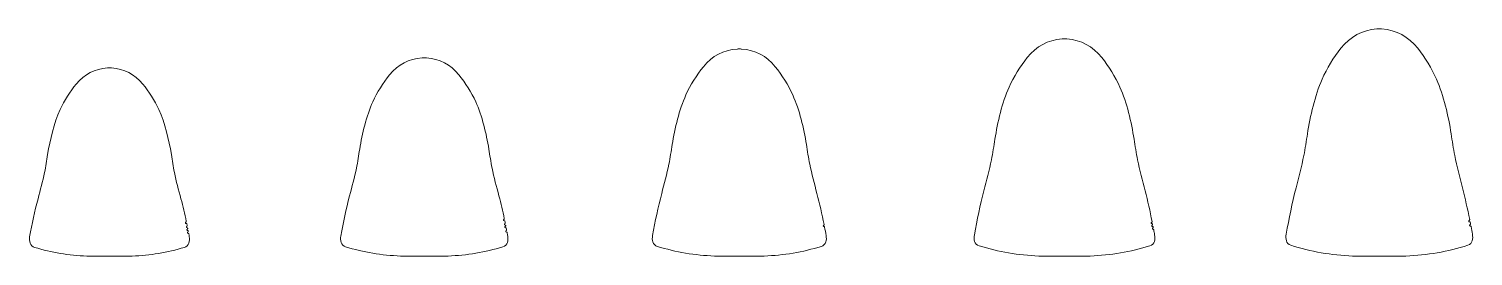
# Model space of a CAD drawing. Header units: millimetres. Extents: x -1130 to 1166, y 164 to 525.
import ezdxf

# ---------------------------------------------------------------- set-up
doc = ezdxf.new("R2010")
doc.units = ezdxf.units.MM
doc.header["$MEASUREMENT"] = 0
doc.layers.add('Camada 1', color=7, linetype='Continuous')

msp = doc.modelspace()

# ---------------------------------------------------------------- linework, layer by layer
at = {"layer": 'Camada 1', "lineweight": 9}
for points, knots in [([(652.285, 180.077), (636.8487, 175.3491), (621.3378, 171.4376), (605.4098, 168.7597), (589.5018, 166.0852), (573.4975, 164.6701), (557.4002, 163.785), (557.1989, 163.7739), (556.9974, 163.7684), (556.7957, 163.7684), (529.8852, 163.7684), (502.9748, 163.7684), (476.0643, 163.7684), (475.8627, 163.7684), (475.6611, 163.7739), (475.4598, 163.785), (459.3625, 164.6701), (443.3583, 166.0852), (427.4503, 168.7597), (411.5224, 171.4375), (396.0115, 175.349), (380.5752, 180.0769), (372.9427, 182.4147), (372.019, 190.8822), (373.2066, 197.6029), (377.3852, 221.2504), (382.3165, 244.5126), (388.3604, 267.7577), (392.5929, 284.0362), (396.9731, 300.1526), (400.2777, 316.6607), (402.4749, 327.6366), (404.0333, 338.6639), (405.7985, 349.7095), (410.0815, 376.5104), (417.2745, 407.609), (428.383, 432.3745), (435.6993, 448.6853), (445.993, 465.5481), (457.2817, 479.4088), (471.7714, 497.1997), (489.8592, 507.3075), (512.8823, 508.8655), (512.9689, 508.8713), (513.0556, 508.8762), (513.1423, 508.88), (513.1916, 508.8823), (513.24, 508.8845), (513.2883, 508.8866), (514.6878, 508.9527), (518.172, 508.9527), (519.5717, 508.8866), (519.6199, 508.8845), (519.6684, 508.8823), (519.7176, 508.88), (519.8044, 508.8762), (519.891, 508.8713), (519.9777, 508.8655), (543.0009, 507.3075), (561.0885, 497.1998), (575.5783, 479.4088), (586.867, 465.5481), (597.1607, 448.6853), (604.477, 432.3745), (615.5855, 407.609), (622.7785, 376.5104), (627.0615, 349.7095), (628.8267, 338.6639), (630.3851, 327.6366), (632.5823, 316.6607), (635.8869, 300.1526), (640.2671, 284.0362), (644.4996, 267.7577), (648.7391, 251.4525), (652.4312, 235.1388), (655.6999, 218.6896), (655.7717, 218.3282), (655.6534, 217.9823), (655.3755, 217.7404), (655.3755, 217.7404), (654.7112, 217.1622), (654.7112, 217.1622), (654.7112, 217.1622), (654.711, 217.162), (654.711, 217.162), (654.4341, 216.9209), (654.3158, 216.5767), (654.3861, 216.2163), (654.4564, 215.856), (654.6954, 215.5814), (655.0426, 215.4621), (655.0426, 215.4621), (655.0428, 215.462), (655.0428, 215.462), (655.0428, 215.462), (655.8816, 215.1738), (655.8816, 215.1738), (656.2292, 215.0544), (656.4684, 214.7793), (656.5384, 214.4185), (656.5384, 214.4185), (656.5599, 214.3074), (656.5599, 214.3074), (656.6297, 213.9473), (656.5114, 213.6035), (656.2347, 213.3627), (656.2347, 213.3627), (655.5658, 212.7805), (655.5658, 212.7805), (655.5658, 212.7805), (655.5657, 212.7804), (655.5657, 212.7804), (655.2888, 212.5393), (655.1705, 212.195), (655.2408, 211.8347), (655.3111, 211.4743), (655.5501, 211.1997), (655.8973, 211.0804), (655.8973, 211.0804), (655.8974, 211.0804), (655.8974, 211.0804), (655.8974, 211.0804), (656.7205, 210.7975), (656.7205, 210.7975), (657.0696, 210.6775), (657.3095, 210.4004), (657.3781, 210.0377), (657.3781, 210.0377), (657.4023, 209.91), (657.4023, 209.91), (657.4702, 209.5512), (657.3518, 209.2096), (657.0763, 208.9698), (657.0763, 208.9698), (656.4204, 208.3989), (656.4204, 208.3989), (656.4204, 208.3989), (656.4203, 208.3988), (656.4203, 208.3988), (656.1433, 208.1577), (656.025, 207.8135), (656.0953, 207.4531), (656.1655, 207.0927), (656.4045, 206.8181), (656.7518, 206.6988), (656.7518, 206.6988), (656.752, 206.6987), (656.752, 206.6987), (656.752, 206.6987), (657.538, 206.4286), (657.538, 206.4286), (657.8885, 206.3082), (658.129, 206.0291), (658.1964, 205.6646), (658.6922, 202.9821), (659.1777, 200.295), (659.6534, 197.6029), (660.8791, 190.6687), (660.2163, 182.5063), (652.285, 180.077)], [0, 0, 0, 0, 0.018867925, 0.018867925, 0.018867925, 0.037735849, 0.037735849, 0.037735849, 0.056603774, 0.056603774, 0.056603774, 0.075471698, 0.075471698, 0.075471698, 0.094339623, 0.094339623, 0.094339623, 0.113207547, 0.113207547, 0.113207547, 0.132075472, 0.132075472, 0.132075472, 0.150943396, 0.150943396, 0.150943396, 0.169811321, 0.169811321, 0.169811321, 0.188679245, 0.188679245, 0.188679245, 0.20754717, 0.20754717, 0.20754717, 0.226415094, 0.226415094, 0.226415094, 0.245283019, 0.245283019, 0.245283019, 0.264150943, 0.264150943, 0.264150943, 0.283018868, 0.283018868, 0.283018868, 0.301886792, 0.301886792, 0.301886792, 0.320754717, 0.320754717, 0.320754717, 0.339622642, 0.339622642, 0.339622642, 0.358490566, 0.358490566, 0.358490566, 0.377358491, 0.377358491, 0.377358491, 0.396226415, 0.396226415, 0.396226415, 0.41509434, 0.41509434, 0.41509434, 0.433962264, 0.433962264, 0.433962264, 0.452830189, 0.452830189, 0.452830189, 0.471698113, 0.471698113, 0.471698113, 0.490566038, 0.490566038, 0.490566038, 0.509433962, 0.509433962, 0.509433962, 0.528301887, 0.528301887, 0.528301887, 0.547169811, 0.547169811, 0.547169811, 0.566037736, 0.566037736, 0.566037736, 0.58490566, 0.58490566, 0.58490566, 0.603773585, 0.603773585, 0.603773585, 0.622641509, 0.622641509, 0.622641509, 0.641509434, 0.641509434, 0.641509434, 0.660377358, 0.660377358, 0.660377358, 0.679245283, 0.679245283, 0.679245283, 0.698113208, 0.698113208, 0.698113208, 0.716981132, 0.716981132, 0.716981132, 0.735849057, 0.735849057, 0.735849057, 0.754716981, 0.754716981, 0.754716981, 0.773584906, 0.773584906, 0.773584906, 0.79245283, 0.79245283, 0.79245283, 0.811320755, 0.811320755, 0.811320755, 0.830188679, 0.830188679, 0.830188679, 0.849056604, 0.849056604, 0.849056604, 0.867924528, 0.867924528, 0.867924528, 0.886792453, 0.886792453, 0.886792453, 0.905660377, 0.905660377, 0.905660377, 0.924528302, 0.924528302, 0.924528302, 0.943396226, 0.943396226, 0.943396226, 0.962264151, 0.962264151, 0.962264151, 0.981132075, 0.981132075, 0.981132075, 1, 1, 1, 1]), ([(1157.6241, 180.9114), (1141.6271, 175.9431), (1125.5502, 171.8292), (1109.03, 169.0123), (1092.5445, 166.2014), (1075.9574, 164.7148), (1059.2703, 163.7854), (1059.0665, 163.774), (1058.8626, 163.7684), (1058.6585, 163.7684), (1030.7887, 163.7684), (1002.9189, 163.7684), (975.0491, 163.7684), (974.845, 163.7684), (974.6411, 163.774), (974.4373, 163.7854), (957.7502, 164.7147), (941.1631, 166.2013), (924.6777, 169.0123), (908.1575, 171.8292), (892.0806, 175.9431), (876.0836, 180.9114), (868.2626, 183.3404), (867.6875, 191.8586), (868.8703, 198.64), (873.1951, 223.4342), (878.3001, 247.8337), (884.5585, 272.2161), (888.9449, 289.3053), (893.4843, 306.2274), (896.9078, 323.5519), (899.185, 335.0753), (900.8004, 346.6509), (902.6296, 358.2456), (907.0556, 386.3012), (914.4761, 418.8498), (925.9756, 444.8195), (933.5252, 461.8689), (944.1522, 479.5172), (955.8348, 494.0475), (970.7203, 512.5616), (989.3471, 523.1838), (1013.1955, 524.8185), (1013.2826, 524.8245), (1013.3697, 524.8293), (1013.4569, 524.8332), (1013.5158, 524.836), (1013.5738, 524.8387), (1013.6315, 524.8412), (1015.0372, 524.9085), (1018.6705, 524.9085), (1020.0762, 524.8412), (1020.1339, 524.8387), (1020.1918, 524.836), (1020.2507, 524.8332), (1020.3379, 524.8293), (1020.425, 524.8245), (1020.512, 524.8185), (1044.3605, 523.1838), (1062.9873, 512.5616), (1077.8728, 494.0475), (1089.5554, 479.5171), (1100.1824, 461.8689), (1107.732, 444.8195), (1119.2315, 418.8498), (1126.652, 386.3012), (1131.078, 358.2456), (1132.9072, 346.6509), (1134.5226, 335.0753), (1136.7998, 323.5519), (1140.2233, 306.2274), (1144.7628, 289.3053), (1149.1491, 272.216), (1153.454, 255.4441), (1157.2133, 238.664), (1160.5481, 221.753), (1160.6194, 221.3915), (1160.5007, 221.0456), (1160.2223, 220.8041), (1160.2223, 220.8041), (1159.5366, 220.2093), (1159.5366, 220.2093), (1159.2593, 219.9687), (1159.1404, 219.6246), (1159.2101, 219.2641), (1159.2798, 218.9037), (1159.5183, 218.6287), (1159.8653, 218.5088), (1159.8653, 218.5088), (1160.731, 218.2097), (1160.731, 218.2097), (1161.0782, 218.0897), (1161.3168, 217.8145), (1161.3863, 217.4538), (1161.5473, 216.6181), (1161.7074, 215.7821), (1161.8664, 214.9458), (1161.9348, 214.5861), (1161.8159, 214.2435), (1161.5393, 214.0036), (1161.5393, 214.0036), (1160.8515, 213.4069), (1160.8515, 213.4069), (1160.5741, 213.1663), (1160.4553, 212.8222), (1160.525, 212.4617), (1160.5947, 212.1012), (1160.8332, 211.8262), (1161.1803, 211.7063), (1161.1803, 211.7063), (1162.0168, 211.4173), (1162.0168, 211.4173), (1162.3662, 211.2966), (1162.6058, 211.0184), (1162.6734, 210.6549), (1163.4163, 206.6594), (1164.137, 202.6548), (1164.8373, 198.64), (1166.0202, 191.8586), (1165.4451, 183.3404), (1157.6241, 180.9114)], [0, 0, 0, 0, 0.025, 0.025, 0.025, 0.05, 0.05, 0.05, 0.075, 0.075, 0.075, 0.1, 0.1, 0.1, 0.125, 0.125, 0.125, 0.15, 0.15, 0.15, 0.175, 0.175, 0.175, 0.2, 0.2, 0.2, 0.225, 0.225, 0.225, 0.25, 0.25, 0.25, 0.275, 0.275, 0.275, 0.3, 0.3, 0.3, 0.325, 0.325, 0.325, 0.35, 0.35, 0.35, 0.375, 0.375, 0.375, 0.4, 0.4, 0.4, 0.425, 0.425, 0.425, 0.45, 0.45, 0.45, 0.475, 0.475, 0.475, 0.5, 0.5, 0.5, 0.525, 0.525, 0.525, 0.55, 0.55, 0.55, 0.575, 0.575, 0.575, 0.6, 0.6, 0.6, 0.625, 0.625, 0.625, 0.65, 0.65, 0.65, 0.675, 0.675, 0.675, 0.7, 0.7, 0.7, 0.725, 0.725, 0.725, 0.75, 0.75, 0.75, 0.775, 0.775, 0.775, 0.8, 0.8, 0.8, 0.825, 0.825, 0.825, 0.85, 0.85, 0.85, 0.875, 0.875, 0.875, 0.9, 0.9, 0.9, 0.925, 0.925, 0.925, 0.95, 0.95, 0.95, 0.975, 0.975, 0.975, 1, 1, 1, 1]), ([(-882.6811, 177.6864), (-896.204, 173.6497), (-909.7893, 170.3182), (-923.722, 168.0366), (-937.6636, 165.7536), (-951.6865, 164.5428), (-965.7854, 163.7842), (-965.9824, 163.7736), (-966.1795, 163.7684), (-966.3768, 163.7684), (-990.0043, 163.7684), (-1013.6319, 163.7684), (-1037.2594, 163.7684), (-1037.4567, 163.7684), (-1037.6538, 163.7736), (-1037.8508, 163.7842), (-1051.9497, 164.5427), (-1065.9727, 165.7536), (-1079.9143, 168.0366), (-1093.8471, 170.3182), (-1107.4323, 173.6497), (-1120.9552, 177.6864), (-1128.1278, 179.8275), (-1129.9499, 188.013), (-1128.7589, 194.6027), (-1125.0836, 214.9405), (-1120.7488, 234.9345), (-1115.4391, 254.9118), (-1111.7308, 268.8639), (-1107.8926, 282.6734), (-1104.9956, 296.8306), (-1103.0709, 306.2361), (-1101.7059, 315.6889), (-1100.1593, 325.157), (-1096.3492, 348.4811), (-1090.0594, 375.0764), (-1080.2082, 396.5612), (-1073.6931, 410.7703), (-1064.6337, 425.2704), (-1054.6315, 437.2846), (-1041.6141, 452.9206), (-1025.3991, 461.671), (-1005.0021, 463.0217), (-1004.9177, 463.0273), (-1004.8332, 463.0319), (-1004.7487, 463.0355), (-1004.7262, 463.0366), (-1004.7039, 463.0376), (-1004.6818, 463.0385), (-1004.6461, 463.0401), (-1004.6103, 463.0416), (-1004.5746, 463.0429), (-1004.5746, 463.0429), (-1004.5321, 463.0447), (-1004.5321, 463.0447), (-1004.5321, 463.0447), (-1004.5214, 463.0447), (-1004.5214, 463.0447), (-1003.0784, 463.09), (-1000.5579, 463.09), (-999.1149, 463.0447), (-999.1149, 463.0447), (-999.1072, 463.0447), (-999.1072, 463.0447), (-999.1072, 463.0447), (-999.0777, 463.0435), (-999.0777, 463.0435), (-999.0366, 463.042), (-998.9955, 463.0404), (-998.9544, 463.0385), (-998.9323, 463.0376), (-998.9101, 463.0366), (-998.8876, 463.0355), (-998.803, 463.0319), (-998.7185, 463.0273), (-998.634, 463.0217), (-978.2371, 461.671), (-962.0221, 452.9206), (-949.0047, 437.2846), (-939.0024, 425.2704), (-929.9431, 410.7703), (-923.428, 396.5612), (-913.5768, 375.0764), (-907.287, 348.4811), (-903.4769, 325.157), (-901.9303, 315.6889), (-900.5653, 306.2361), (-898.6406, 296.8306), (-895.7436, 282.6734), (-891.9054, 268.8639), (-888.1971, 254.9118), (-885.0276, 242.9869), (-882.2056, 231.0561), (-879.6638, 219.0498), (-879.5868, 218.6862), (-879.7036, 218.3355), (-879.9831, 218.0906), (-879.9831, 218.0906), (-880.6624, 217.4953), (-880.6624, 217.4953), (-880.6624, 217.4953), (-880.6624, 217.4953), (-880.6624, 217.4953), (-880.9386, 217.2533), (-881.0557, 216.9086), (-880.9841, 216.5484), (-880.9126, 216.1883), (-880.6727, 215.9145), (-880.325, 215.7964), (-880.325, 215.7964), (-880.325, 215.7964), (-880.325, 215.7964), (-880.325, 215.7964), (-879.4225, 215.4896), (-879.4225, 215.4896), (-879.0772, 215.3722), (-878.8384, 215.1017), (-878.7649, 214.7445), (-878.5965, 213.9265), (-878.4292, 213.1079), (-878.2633, 212.289), (-878.1901, 211.9278), (-878.3071, 211.5812), (-878.5843, 211.3383), (-878.5843, 211.3383), (-879.313, 210.6997), (-879.313, 210.6997), (-879.313, 210.6997), (-879.3131, 210.6996), (-879.3131, 210.6996), (-879.5892, 210.4576), (-879.7063, 210.1129), (-879.6348, 209.7528), (-879.5633, 209.3927), (-879.3234, 209.1189), (-878.9757, 209.0008), (-878.9757, 209.0008), (-878.9755, 209.0007), (-878.9755, 209.0007), (-878.9755, 209.0007), (-878.0526, 208.687), (-878.0526, 208.687), (-877.7043, 208.5686), (-877.464, 208.294), (-877.3931, 207.933), (-877.3916, 207.9249), (-877.3899, 207.9167), (-877.3883, 207.9085), (-877.3175, 207.5488), (-877.4348, 207.2049), (-877.7105, 206.9633), (-877.7105, 206.9633), (-878.4435, 206.321), (-878.4435, 206.321), (-878.7194, 206.0792), (-878.8366, 205.735), (-878.7655, 205.3751), (-878.7655, 205.3747), (-878.7653, 205.3744), (-878.7653, 205.3741), (-878.6938, 205.0141), (-878.4539, 204.7402), (-878.1062, 204.6221), (-878.1062, 204.6221), (-878.1061, 204.622), (-878.1061, 204.622), (-878.1061, 204.622), (-877.2037, 204.3153), (-877.2037, 204.3153), (-876.8538, 204.1964), (-876.6128, 203.9196), (-876.5433, 203.5566), (-876.5433, 203.5566), (-876.5344, 203.5102), (-876.5344, 203.5102), (-876.4658, 203.1519), (-876.5831, 202.8105), (-876.8575, 202.5701), (-876.8575, 202.5701), (-877.5739, 201.9423), (-877.5739, 201.9423), (-877.5739, 201.9423), (-877.574, 201.9422), (-877.574, 201.9422), (-877.8502, 201.7002), (-877.9673, 201.3555), (-877.8958, 200.9954), (-877.8242, 200.6352), (-877.5843, 200.3614), (-877.2367, 200.2433), (-877.2367, 200.2433), (-877.2366, 200.2433), (-877.2366, 200.2433), (-877.2366, 200.2433), (-876.3798, 199.9522), (-876.3798, 199.9522), (-876.0281, 199.8327), (-875.7865, 199.5534), (-875.7185, 199.1883), (-875.4344, 197.6616), (-875.1538, 196.1332), (-874.8773, 194.6027), (-873.6833, 187.9951), (-875.5123, 179.8264), (-882.6811, 177.6864)], [0, 0, 0, 0, 0.014705882, 0.014705882, 0.014705882, 0.029411765, 0.029411765, 0.029411765, 0.044117647, 0.044117647, 0.044117647, 0.058823529, 0.058823529, 0.058823529, 0.073529412, 0.073529412, 0.073529412, 0.088235294, 0.088235294, 0.088235294, 0.102941176, 0.102941176, 0.102941176, 0.117647059, 0.117647059, 0.117647059, 0.132352941, 0.132352941, 0.132352941, 0.147058824, 0.147058824, 0.147058824, 0.161764706, 0.161764706, 0.161764706, 0.176470588, 0.176470588, 0.176470588, 0.191176471, 0.191176471, 0.191176471, 0.205882353, 0.205882353, 0.205882353, 0.220588235, 0.220588235, 0.220588235, 0.235294118, 0.235294118, 0.235294118, 0.25, 0.25, 0.25, 0.264705882, 0.264705882, 0.264705882, 0.279411765, 0.279411765, 0.279411765, 0.294117647, 0.294117647, 0.294117647, 0.308823529, 0.308823529, 0.308823529, 0.323529412, 0.323529412, 0.323529412, 0.338235294, 0.338235294, 0.338235294, 0.352941176, 0.352941176, 0.352941176, 0.367647059, 0.367647059, 0.367647059, 0.382352941, 0.382352941, 0.382352941, 0.397058824, 0.397058824, 0.397058824, 0.411764706, 0.411764706, 0.411764706, 0.426470588, 0.426470588, 0.426470588, 0.441176471, 0.441176471, 0.441176471, 0.455882353, 0.455882353, 0.455882353, 0.470588235, 0.470588235, 0.470588235, 0.485294118, 0.485294118, 0.485294118, 0.5, 0.5, 0.5, 0.514705882, 0.514705882, 0.514705882, 0.529411765, 0.529411765, 0.529411765, 0.544117647, 0.544117647, 0.544117647, 0.558823529, 0.558823529, 0.558823529, 0.573529412, 0.573529412, 0.573529412, 0.588235294, 0.588235294, 0.588235294, 0.602941176, 0.602941176, 0.602941176, 0.617647059, 0.617647059, 0.617647059, 0.632352941, 0.632352941, 0.632352941, 0.647058824, 0.647058824, 0.647058824, 0.661764706, 0.661764706, 0.661764706, 0.676470588, 0.676470588, 0.676470588, 0.691176471, 0.691176471, 0.691176471, 0.705882353, 0.705882353, 0.705882353, 0.720588235, 0.720588235, 0.720588235, 0.735294118, 0.735294118, 0.735294118, 0.75, 0.75, 0.75, 0.764705882, 0.764705882, 0.764705882, 0.779411765, 0.779411765, 0.779411765, 0.794117647, 0.794117647, 0.794117647, 0.808823529, 0.808823529, 0.808823529, 0.823529412, 0.823529412, 0.823529412, 0.838235294, 0.838235294, 0.838235294, 0.852941176, 0.852941176, 0.852941176, 0.867647059, 0.867647059, 0.867647059, 0.882352941, 0.882352941, 0.882352941, 0.897058824, 0.897058824, 0.897058824, 0.911764706, 0.911764706, 0.911764706, 0.926470588, 0.926470588, 0.926470588, 0.941176471, 0.941176471, 0.941176471, 0.955882353, 0.955882353, 0.955882353, 0.970588235, 0.970588235, 0.970588235, 0.985294118, 0.985294118, 0.985294118, 1, 1, 1, 1]), ([(-376.352, 178.5158), (-390.5506, 174.2391), (-404.8157, 170.7064), (-419.4522, 168.2875), (-434.0883, 165.8685), (-448.811, 164.5868), (-463.6154, 163.7845), (-463.8139, 163.7737), (-464.0126, 163.7684), (-464.2114, 163.7684), (-489, 163.7684), (-513.7886, 163.7684), (-538.5772, 163.7684), (-538.776, 163.7684), (-538.9747, 163.7737), (-539.1732, 163.7845), (-553.9776, 164.5868), (-568.7003, 165.8685), (-583.3365, 168.2875), (-597.9731, 170.7065), (-612.2382, 174.2392), (-626.4369, 178.5159), (-633.653, 180.6896), (-635.2733, 189.0683), (-634.0937, 195.6472), (-630.2404, 217.1366), (-625.6945, 238.2672), (-620.1253, 259.3811), (-616.2317, 274.1425), (-612.2019, 288.7544), (-609.1607, 303.7298), (-607.1396, 313.6817), (-605.7062, 323.6823), (-604.0822, 333.6993), (-600.1204, 358.1369), (-593.4551, 386.4844), (-583.1996, 409.0215), (-576.3908, 423.9844), (-566.9192, 439.2672), (-556.4479, 451.9408), (-542.9063, 468.3304), (-526.0254, 477.5497), (-504.7067, 478.972), (-504.6206, 478.9778), (-504.5343, 478.9825), (-504.4481, 478.9862), (-504.4177, 478.9876), (-504.3878, 478.9889), (-504.358, 478.9901), (-502.983, 479.054), (-499.8056, 479.054), (-498.4306, 478.9901), (-498.401, 478.9889), (-498.3712, 478.9876), (-498.341, 478.9862), (-498.2545, 478.9825), (-498.1681, 478.9778), (-498.0817, 478.972), (-476.7631, 477.5494), (-459.8823, 468.3304), (-446.3407, 451.9408), (-435.8694, 439.2672), (-426.3978, 423.9844), (-419.589, 409.0215), (-409.3335, 386.4844), (-402.6682, 358.1369), (-398.7064, 333.6993), (-397.0824, 323.6823), (-395.649, 313.6817), (-393.6279, 303.7298), (-390.5867, 288.7544), (-386.5569, 274.1425), (-382.6633, 259.381), (-379.5085, 247.4203), (-376.6819, 235.4543), (-374.1238, 223.4206), (-374.0466, 223.0572), (-374.1629, 222.7065), (-374.4421, 222.4613), (-374.4421, 222.4613), (-375.1109, 221.874), (-375.1109, 221.874), (-375.3868, 221.6317), (-375.5035, 221.2869), (-375.4317, 220.9269), (-375.3598, 220.5668), (-375.1196, 220.2933), (-374.7719, 220.1755), (-374.7719, 220.1755), (-373.8818, 219.874), (-373.8818, 219.874), (-373.5364, 219.757), (-373.2974, 219.4868), (-373.2234, 219.1297), (-373.0532, 218.3074), (-372.8841, 217.4848), (-372.7163, 216.6617), (-372.6427, 216.3005), (-372.7593, 215.9538), (-373.0363, 215.7106), (-373.0363, 215.7106), (-373.7548, 215.0796), (-373.7548, 215.0796), (-374.0307, 214.8373), (-374.1475, 214.4926), (-374.0756, 214.1325), (-374.0037, 213.7724), (-373.7636, 213.4989), (-373.4158, 213.3811), (-373.4158, 213.3811), (-372.5025, 213.0717), (-372.5025, 213.0717), (-372.1545, 212.9538), (-371.9141, 212.6799), (-371.8425, 212.3195), (-371.8425, 212.3195), (-371.8355, 212.2843), (-371.8355, 212.2843), (-371.764, 211.9244), (-371.8808, 211.5801), (-372.1565, 211.338), (-372.1565, 211.338), (-372.8811, 210.7017), (-372.8811, 210.7017), (-373.157, 210.4594), (-373.2738, 210.1147), (-373.2019, 209.7546), (-373.13, 209.3945), (-372.8899, 209.121), (-372.5421, 209.0032), (-372.5421, 209.0032), (-371.6456, 208.6995), (-371.6456, 208.6995), (-371.2959, 208.581), (-371.0547, 208.3048), (-370.9846, 207.9423), (-370.8245, 207.1139), (-370.6654, 206.2852), (-370.5076, 205.456), (-370.4395, 205.0984), (-370.5565, 204.7578), (-370.8301, 204.5176), (-370.8301, 204.5176), (-371.525, 203.9074), (-371.525, 203.9074), (-371.8009, 203.6651), (-371.9177, 203.3203), (-371.8458, 202.9602), (-371.7739, 202.6002), (-371.5338, 202.3266), (-371.186, 202.2088), (-371.186, 202.2088), (-370.3637, 201.9303), (-370.3637, 201.9303), (-370.0114, 201.811), (-369.7692, 201.5312), (-369.7014, 201.1655), (-369.3607, 199.3285), (-369.0252, 197.4892), (-368.6949, 195.6472), (-367.4958, 188.959), (-368.9912, 180.7329), (-376.352, 178.5158)], [0, 0, 0, 0, 0.018518519, 0.018518519, 0.018518519, 0.037037037, 0.037037037, 0.037037037, 0.055555556, 0.055555556, 0.055555556, 0.074074074, 0.074074074, 0.074074074, 0.092592593, 0.092592593, 0.092592593, 0.111111111, 0.111111111, 0.111111111, 0.12962963, 0.12962963, 0.12962963, 0.148148148, 0.148148148, 0.148148148, 0.166666667, 0.166666667, 0.166666667, 0.185185185, 0.185185185, 0.185185185, 0.203703704, 0.203703704, 0.203703704, 0.222222222, 0.222222222, 0.222222222, 0.240740741, 0.240740741, 0.240740741, 0.259259259, 0.259259259, 0.259259259, 0.277777778, 0.277777778, 0.277777778, 0.296296296, 0.296296296, 0.296296296, 0.314814815, 0.314814815, 0.314814815, 0.333333333, 0.333333333, 0.333333333, 0.351851852, 0.351851852, 0.351851852, 0.37037037, 0.37037037, 0.37037037, 0.388888889, 0.388888889, 0.388888889, 0.407407407, 0.407407407, 0.407407407, 0.425925926, 0.425925926, 0.425925926, 0.444444444, 0.444444444, 0.444444444, 0.462962963, 0.462962963, 0.462962963, 0.481481481, 0.481481481, 0.481481481, 0.5, 0.5, 0.5, 0.518518519, 0.518518519, 0.518518519, 0.537037037, 0.537037037, 0.537037037, 0.555555556, 0.555555556, 0.555555556, 0.574074074, 0.574074074, 0.574074074, 0.592592593, 0.592592593, 0.592592593, 0.611111111, 0.611111111, 0.611111111, 0.62962963, 0.62962963, 0.62962963, 0.648148148, 0.648148148, 0.648148148, 0.666666667, 0.666666667, 0.666666667, 0.685185185, 0.685185185, 0.685185185, 0.703703704, 0.703703704, 0.703703704, 0.722222222, 0.722222222, 0.722222222, 0.740740741, 0.740740741, 0.740740741, 0.759259259, 0.759259259, 0.759259259, 0.777777778, 0.777777778, 0.777777778, 0.796296296, 0.796296296, 0.796296296, 0.814814815, 0.814814815, 0.814814815, 0.833333333, 0.833333333, 0.833333333, 0.851851852, 0.851851852, 0.851851852, 0.87037037, 0.87037037, 0.87037037, 0.888888889, 0.888888889, 0.888888889, 0.907407407, 0.907407407, 0.907407407, 0.925925926, 0.925925926, 0.925925926, 0.944444444, 0.944444444, 0.944444444, 0.962962963, 0.962962963, 0.962962963, 0.981481481, 0.981481481, 0.981481481, 1, 1, 1, 1])]:
    msp.add_open_spline(points, degree=3, knots=knots, dxfattribs=at)
at = {"layer": 'Camada 1', "lineweight": 20}
msp.add_open_spline([(129.9169, 179.2455), (115.099, 174.7576), (100.2111, 171.0477), (84.9313, 168.508), (69.6595, 165.9695), (54.2967, 164.6256), (38.8472, 163.7847), (38.6478, 163.7738), (38.4483, 163.7684), (38.2486, 163.7684), (12.3991, 163.7684), (-13.4505, 163.7684), (-39.3, 163.7684), (-39.4997, 163.7684), (-39.6992, 163.7738), (-39.8986, 163.7847), (-55.348, 164.6256), (-70.7108, 165.9695), (-85.9826, 168.5079), (-101.2623, 171.0477), (-116.1501, 174.7575), (-130.968, 179.2454), (-138.3962, 181.4953), (-139.6737, 189.9101), (-138.4863, 196.5615), (-134.4698, 219.0602), (-129.7309, 241.1857), (-123.9242, 263.2942), (-119.8614, 278.7628), (-115.6569, 294.0753), (-112.4839, 309.7662), (-110.375, 320.1953), (-108.8791, 330.6745), (-107.1846, 341.1712), (-103.0612, 366.7143), (-96.1273, 396.3525), (-85.4473, 419.9231), (-78.3676, 435.5479), (-68.5162, 451.5157), (-57.6176, 464.7628), (-43.5881, 481.8154), (-26.1033, 491.4324), (-3.9538, 492.9163), (-3.8672, 492.9221), (-3.7806, 492.9269), (-3.694, 492.9306), (-3.6551, 492.9324), (-3.6167, 492.9341), (-3.5786, 492.9357), (-2.1917, 493.0007), (1.1401, 493.0007), (2.5272, 492.9358), (2.5668, 492.9341), (2.6066, 492.9323), (2.647, 492.9304), (2.7321, 492.9267), (2.8172, 492.922), (2.9022, 492.9163), (25.0517, 491.4324), (42.5367, 481.8155), (56.5662, 464.7628), (67.4648, 451.5157), (77.3161, 435.5479), (84.3959, 419.9231), (95.0759, 396.3525), (102.0098, 366.7143), (106.1332, 341.1712), (107.8277, 330.6745), (109.3235, 320.1953), (111.4324, 309.7662), (114.6054, 294.0753), (118.81, 278.7628), (122.8728, 263.2942), (127.174, 246.9175), (130.8895, 230.5314), (134.1593, 213.9912), (134.2309, 213.629), (134.1116, 213.2825), (133.8324, 213.041), (133.8324, 213.041), (133.2989, 212.5795), (133.2989, 212.5795), (133.2989, 212.5795), (133.2987, 212.5794), (133.2987, 212.5794), (133.021, 212.3392), (132.9017, 211.9953), (132.9708, 211.6347), (133.04, 211.2741), (133.2781, 210.9987), (133.625, 210.8783), (133.625, 210.8783), (133.6251, 210.8783), (133.6251, 210.8783), (133.6251, 210.8783), (134.3071, 210.6415), (134.3071, 210.6415), (134.6536, 210.5212), (134.8915, 210.2464), (134.961, 209.8863), (135.8157, 205.4575), (136.6395, 201.0168), (137.4349, 196.5615), (138.622, 189.9102), (137.3453, 181.4954), (129.9169, 179.2455)], degree=3, knots=[0, 0, 0, 0, 0.028571429, 0.028571429, 0.028571429, 0.057142857, 0.057142857, 0.057142857, 0.085714286, 0.085714286, 0.085714286, 0.114285714, 0.114285714, 0.114285714, 0.142857143, 0.142857143, 0.142857143, 0.171428571, 0.171428571, 0.171428571, 0.2, 0.2, 0.2, 0.228571429, 0.228571429, 0.228571429, 0.257142857, 0.257142857, 0.257142857, 0.285714286, 0.285714286, 0.285714286, 0.314285714, 0.314285714, 0.314285714, 0.342857143, 0.342857143, 0.342857143, 0.371428571, 0.371428571, 0.371428571, 0.4, 0.4, 0.4, 0.428571429, 0.428571429, 0.428571429, 0.457142857, 0.457142857, 0.457142857, 0.485714286, 0.485714286, 0.485714286, 0.514285714, 0.514285714, 0.514285714, 0.542857143, 0.542857143, 0.542857143, 0.571428571, 0.571428571, 0.571428571, 0.6, 0.6, 0.6, 0.628571429, 0.628571429, 0.628571429, 0.657142857, 0.657142857, 0.657142857, 0.685714286, 0.685714286, 0.685714286, 0.714285714, 0.714285714, 0.714285714, 0.742857143, 0.742857143, 0.742857143, 0.771428571, 0.771428571, 0.771428571, 0.8, 0.8, 0.8, 0.828571429, 0.828571429, 0.828571429, 0.857142857, 0.857142857, 0.857142857, 0.885714286, 0.885714286, 0.885714286, 0.914285714, 0.914285714, 0.914285714, 0.942857143, 0.942857143, 0.942857143, 0.971428571, 0.971428571, 0.971428571, 1, 1, 1, 1], dxfattribs=at)

doc.saveas('drawing.dxf')
